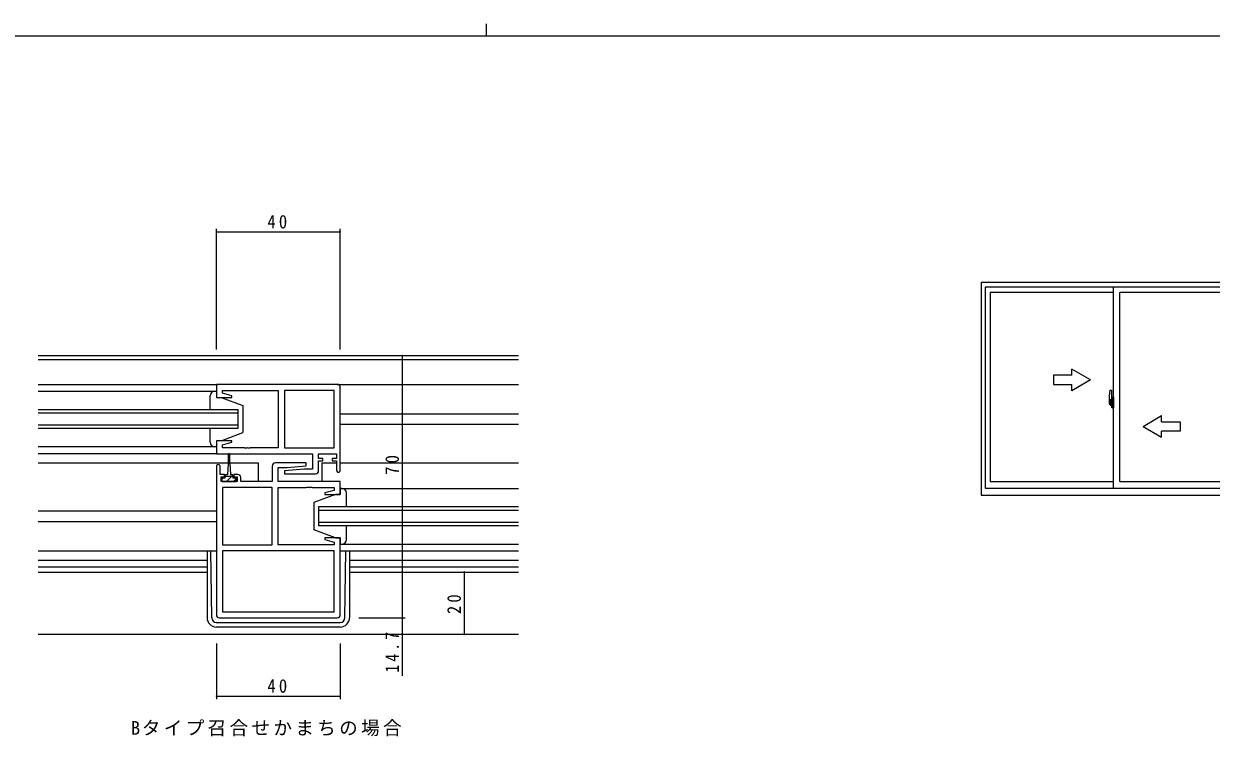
# Model space of a CAD drawing. Units: millimetres, scale not verified. Extents: x -567 to 567, y -403 to 403.
# Drawn here: x -162 to 221.4, y 172.8 to 403 of the extents above; entities that cross this region are included whole.
import ezdxf

# ---------------------------------------------------------------- set-up
doc = ezdxf.new("R2010")
doc.units = ezdxf.units.MM
doc.header["$LTSCALE"] = 2
doc.linetypes.add('USER2', pattern=[13, 10, -1, 1, -1])
for name, color, linetype, lineweight in [('0-1_YKK_ZWAK', 7, 'Continuous', 18), ('0-3_YKK_11', 7, 'Continuous', 18), ('0-4_YKK_12', 2, 'Continuous', 18), ('0-5_YKK_13', 4, 'Continuous', 18), ('0-6_YKK_D', 6, 'Continuous', 18), ('0-7_YKK_A1', 4, 'Continuous', 18)]:
    doc.layers.add(name, color=color, linetype=linetype, lineweight=lineweight)
doc.layers.add('0-2_USER1', color=7, linetype='Continuous')
doc.styles.add('ＭＳ ゴシック', font='')
doc.styles.get('ＭＳ ゴシック').set_extended_font_data('MS Gothic')

msp = doc.modelspace()

# ---------------------------------------------------------------- linework, layer by layer
at = {"layer": '0-1_YKK_ZWAK'}
for p, q in [((-12.706, 403.018), (-12.706, 399.018)), ((537.274, 399.018), (-562.726, 399.018))]:
    msp.add_line(p, q, dxfattribs=at)
at = {"layer": '0-3_YKK_11'}
for p, q in [((-99.809, 286.49), (-99.809, 282.29)), ((-60.809, 286.49), (-99.809, 286.49)), ((-97.879, 284.56), (-79.809, 284.56)), ((-97.879, 283.642), (-97.879, 284.56)), ((-79.809, 284.56), (-79.809, 266.02)), ((-77.809, 284.56), (-77.809, 266.02)), ((-61.739, 284.56), (-77.809, 284.56)), ((-61.739, 266.02), (-61.739, 284.56)), ((-61.739, 266.02), (-61.739, 284.56)), ((-59.809, 258.69), (-59.809, 285.49)), ((-99.809, 282.29), (-94.848, 282.29)), ((-94.779, 282.812), (-97.879, 283.642)), ((-94.848, 282.29), (-94.779, 282.812)), ((-99.809, 268.29), (-99.809, 264.09)), ((-94.848, 268.29), (-99.809, 268.29)), ((-97.879, 266.937), (-94.779, 267.767)), ((-97.879, 266.02), (-97.879, 266.937)), ((-90.767, 266.02), (-97.879, 266.02)), ((-94.779, 267.767), (-94.848, 268.29)), ((-90.584, 265.9), (-90.767, 266.02)), ((-90.034, 265.9), (-90.584, 265.9)), ((-89.85, 266.02), (-90.034, 265.9)), ((-89.767, 266.02), (-89.85, 266.02)), ((-89.584, 265.9), (-89.767, 266.02)), ((-89.034, 265.9), (-89.584, 265.9)), ((-88.85, 266.02), (-89.034, 265.9)), ((-79.809, 266.02), (-88.85, 266.02)), ((-77.809, 266.02), (-61.739, 266.02)), ((-99.809, 264.09), (-68.739, 264.09)), ((-70.831, 261.09), (-80.809, 261.09)), ((-70.789, 260.133), (-70.831, 261.09)), ((-68.739, 264.09), (-68.739, 259.09)), ((-66.809, 264.09), (-61.009, 264.09)), ((-66.809, 262.59), (-66.809, 264.09)), ((-65.409, 262.59), (-66.809, 262.59)), ((-66.809, 261.79), (-65.409, 261.79)), ((-66.809, 258.59), (-66.809, 261.79)), ((-65.409, 261.79), (-65.409, 262.59)), ((-62.409, 262.59), (-62.409, 261.79)), ((-61.009, 262.59), (-62.409, 262.59)), ((-62.409, 261.79), (-61.009, 261.79)), ((-61.009, 264.09), (-61.009, 262.59)), ((-61.009, 261.79), (-61.009, 258.69)), ((-99.809, 259.99), (-99.809, 212.09)), ((-98.609, 257.39), (-98.609, 259.99)), ((-97.209, 257.39), (-98.609, 257.39)), ((-97.209, 256.59), (-97.209, 257.39)), ((-94.209, 257.39), (-94.209, 256.59)), ((-92.909, 257.39), (-94.209, 257.39)), ((-81.809, 260.09), (-81.809, 255.09)), ((-79.879, 259.59), (-77.002, 259.59)), ((-79.879, 255.09), (-79.879, 259.59)), ((-71.616, 259.09), (-77.829, 258.546)), ((-77.829, 258.546), (-77.787, 257.59)), ((-77.787, 257.59), (-67.809, 257.59)), ((-77.002, 259.59), (-70.789, 260.133)), ((-68.739, 259.09), (-71.616, 259.09)), ((-98.309, 256.59), (-97.209, 256.59)), ((-98.309, 255.09), (-98.309, 256.59)), ((-93.109, 255.09), (-98.309, 255.09)), ((-97.879, 253.16), (-97.879, 234.62)), ((-81.809, 253.16), (-97.879, 253.16)), ((-94.209, 256.59), (-93.109, 256.59)), ((-93.109, 256.59), (-93.109, 255.09)), ((-91.909, 255.09), (-91.909, 256.39)), ((-81.809, 255.09), (-91.909, 255.09)), ((-81.809, 234.62), (-81.809, 253.16)), ((-81.809, 234.62), (-81.809, 253.16)), ((-59.809, 255.09), (-79.879, 255.09)), ((-79.809, 253.16), (-70.767, 253.16)), ((-79.809, 234.62), (-79.809, 253.16)), ((-70.767, 253.16), (-70.584, 253.28)), ((-70.584, 253.28), (-70.034, 253.28)), ((-70.034, 253.28), (-69.85, 253.16)), ((-69.85, 253.16), (-69.767, 253.16)), ((-69.767, 253.16), (-69.584, 253.28)), ((-69.584, 253.28), (-69.034, 253.28)), ((-69.034, 253.28), (-68.85, 253.16)), ((-68.85, 253.16), (-61.739, 253.16)), ((-61.739, 253.16), (-61.739, 252.242)), ((-59.809, 250.89), (-59.809, 255.09)), ((-61.739, 252.242), (-64.838, 251.412)), ((-64.838, 251.412), (-64.769, 250.89)), ((-64.769, 250.89), (-59.809, 250.89)), ((-97.879, 234.62), (-81.809, 234.62)), ((-61.739, 234.62), (-79.809, 234.62)), ((-64.769, 236.89), (-64.838, 236.367)), ((-64.838, 236.367), (-61.739, 235.537)), ((-59.809, 236.89), (-64.769, 236.89)), ((-61.739, 235.537), (-61.739, 234.62)), ((-59.809, 212.09), (-59.809, 236.89)), ((-61.739, 232.69), (-97.879, 232.69)), ((-97.879, 232.69), (-97.879, 213.02)), ((-61.739, 232.69), (-97.879, 232.69)), ((-61.739, 213.02), (-61.739, 232.69)), ((-98.809, 211.09), (-60.809, 211.09)), ((-97.879, 213.02), (-61.739, 213.02))]:
    msp.add_line(p, q, dxfattribs=at)
for centre, radius, start, end in [((-60.809, 285.49), 1, 0.00001, 89.99999), ((-80.809, 260.09), 1, 90.00001, 179.99999), ((-99.209, 259.99), 0.6, 359.99999, 180.00001), ((-92.909, 256.39), 1, 0.00001, 89.99999), ((-67.809, 258.59), 1, 270.00001, 359.99999), ((-60.409, 258.69), 0.6, 179.99999, 0.00001), ((-98.809, 212.09), 1, 180.00001, 269.99999), ((-60.809, 212.09), 1, 270.00001, 359.99999)]:
    msp.add_arc(centre, radius, start, end, dxfattribs=at)
at = {"layer": '0-4_YKK_12'}
for p, q in [((-157.309, 295.79), (-2.309, 295.79)), ((-2.309, 294.39), (-157.309, 294.39)), ((-157.309, 286.49), (-99.309, 286.49)), ((-60.809, 286.49), (-2.309, 286.49)), ((-92.809, 278.29), (-157.309, 278.29)), ((-157.309, 277.29), (-92.809, 277.29)), ((-92.809, 272.29), (-92.809, 278.29)), ((-59.809, 276.99), (-2.309, 276.99)), ((-92.809, 273.29), (-157.309, 273.29)), ((-157.309, 272.29), (-92.809, 272.29)), ((-59.809, 273.59), (-2.309, 273.59)), ((-99.309, 264.09), (-157.309, 264.09)), ((-157.309, 261.09), (-95.959, 261.09)), ((-95.459, 261.09), (-86.309, 261.09)), ((-86.309, 261.09), (-86.309, 255.09)), ((-65.809, 261.09), (-65.809, 255.09)), ((-65.809, 261.09), (-61.009, 261.09)), ((-59.809, 261.09), (-2.309, 261.09)), ((-157.309, 245.59), (-99.809, 245.59)), ((-66.809, 246.89), (-66.809, 240.89)), ((-2.309, 246.89), (-66.809, 246.89)), ((-66.809, 245.89), (-2.309, 245.89)), ((-157.309, 242.19), (-99.809, 242.19)), ((-2.309, 241.89), (-66.809, 241.89)), ((-66.809, 240.89), (-2.309, 240.89)), ((-59.809, 232.69), (-2.309, 232.69)), ((-157.309, 229.69), (-102.809, 229.69)), ((-102.809, 227.42), (-157.309, 227.42)), ((-56.809, 229.69), (-2.309, 229.69)), ((-2.309, 227.42), (-56.809, 227.42)), ((-157.309, 225.79), (-102.809, 225.79)), ((-56.809, 225.79), (-2.309, 225.79)), ((-157.309, 205.79), (-2.309, 205.79))]:
    msp.add_line(p, q, dxfattribs=at)
at = {"layer": '0-5_YKK_13'}
for p, q in [((-157.309, 284.289), (-99.809, 284.288)), ((-100.309, 284.29), (-99.809, 284.29)), ((-99.809, 284.29), (-99.809, 282.29)), ((-101.809, 278.29), (-101.809, 282.79)), ((-99.809, 282.29), (-98.309, 282.29)), ((-98.309, 282.29), (-91.309, 279.69)), ((-91.309, 279.69), (-91.309, 270.89)), ((-101.809, 267.79), (-101.809, 272.29)), ((-98.309, 268.29), (-91.309, 270.89)), ((-99.809, 266.29), (-157.309, 266.29)), ((-99.809, 266.29), (-100.309, 266.29)), ((-99.809, 268.29), (-99.809, 266.29)), ((-98.309, 268.29), (-99.809, 268.29)), ((-95.959, 260.89), (-96.209, 257.39)), ((-95.959, 263.84), (-95.959, 260.89)), ((-95.459, 260.89), (-95.459, 263.84)), ((-95.459, 260.89), (-95.209, 257.39)), ((-96.959, 256.19), (-96.959, 256.99)), ((-96.559, 257.39), (-96.209, 257.39)), ((-95.209, 257.39), (-94.859, 257.39)), ((-94.459, 256.99), (-94.459, 256.19)), ((-98.009, 256.19), (-98.009, 255.09)), ((-96.959, 256.19), (-98.009, 256.19)), ((-97.72, 256.19), (-98.009, 255.901)), ((-98.009, 255.09), (-93.409, 255.09)), ((-94.459, 256.69), (-96.959, 256.69)), ((-95.709, 255.956), (-96.575, 255.09)), ((-94.975, 256.69), (-95.709, 255.956)), ((-93.409, 256.19), (-94.459, 256.19)), ((-93.409, 256.011), (-94.33, 255.09)), ((-93.409, 255.09), (-93.409, 256.19)), ((-61.309, 250.89), (-68.309, 248.29)), ((-59.809, 250.89), (-61.309, 250.89)), ((-59.809, 252.89), (-59.809, 250.89)), ((-59.309, 252.89), (-59.809, 252.89)), ((-59.809, 252.89), (-2.309, 252.89)), ((-57.809, 246.89), (-57.809, 251.39)), ((-68.309, 248.29), (-68.309, 239.49)), ((-61.309, 236.89), (-68.309, 239.49)), ((-57.809, 236.39), (-57.809, 240.89)), ((-61.309, 236.89), (-59.809, 236.89)), ((-59.809, 236.89), (-59.809, 234.89)), ((-59.809, 234.89), (-59.309, 234.89)), ((-59.809, 234.89), (-2.309, 234.89)), ((-157.309, 232.69), (-99.809, 232.69)), ((-157.309, 232.69), (-99.809, 232.69)), ((-102.809, 232.69), (-102.809, 211.09)), ((-101.326, 211.072), (-101.586, 232.69)), ((-58.291, 211.072), (-58.032, 232.69)), ((-56.809, 232.69), (-56.809, 211.09)), ((-99.827, 209.59), (-59.791, 209.59)), ((-59.809, 208.09), (-99.809, 208.09))]:
    msp.add_line(p, q, dxfattribs=at)
for centre, radius, start, end in [((-100.309, 282.79), 1.5, 90, 180), ((-100.309, 267.79), 1.5, 180, 270), ((-95.709, 263.84), 0.25, 0, 180), ((-96.559, 256.99), 0.4, 90, 180), ((-94.859, 256.99), 0.4, 0, 90), ((-59.309, 251.39), 1.5, 0, 90), ((-59.309, 236.39), 1.5, 270, 0), ((-99.809, 211.09), 3, 180, 270), ((-99.827, 211.09), 1.5, 180.68752, 270), ((-59.809, 211.09), 3, 270, 0), ((-59.791, 211.09), 1.5, 270, 359.31248)]:
    msp.add_arc(centre, radius, start, end, dxfattribs=at)
at = {"layer": '0-6_YKK_D'}
for p, q in [((-99.809, 297.79), (-99.809, 336.79)), ((-99.809, 335.79), (-59.809, 335.79)), ((-59.809, 297.79), (-59.809, 336.79)), ((-53.809, 295.79), (-38.809, 295.79)), ((-39.809, 295.79), (-39.809, 225.79)), ((-54.809, 225.79), (-18.809, 225.79)), ((-53.809, 225.79), (-38.809, 225.79)), ((-53.809, 225.79), (-38.809, 225.79)), ((-39.809, 225.79), (-39.809, 211.09)), ((-19.809, 225.79), (-19.809, 205.79)), ((-53.809, 211.09), (-38.809, 211.09)), ((-39.809, 211.09), (-39.809, 192.35)), ((-54.809, 205.79), (-18.809, 205.79)), ((-99.809, 202.79), (-99.809, 184.79)), ((-59.809, 202.79), (-59.809, 184.79)), ((-99.809, 185.79), (-59.809, 185.79))]:
    msp.add_line(p, q, dxfattribs=at)
for centre, start, end in [((-99.809, 335.79), 0, 180), ((-99.809, 335.79), 180, 0), ((-59.809, 335.79), 0, 180), ((-59.809, 335.79), 180, 0), ((-39.809, 295.79), 90, 270), ((-39.809, 295.79), 270, 90), ((-39.809, 225.79), 90, 270), ((-39.809, 225.79), 90, 270), ((-39.809, 225.79), 270, 90), ((-39.809, 225.79), 270, 90), ((-19.809, 225.79), 90, 270), ((-19.809, 225.79), 270, 90), ((-39.809, 211.09), 90, 270), ((-39.809, 211.09), 270, 90), ((-19.809, 205.79), 90, 270), ((-19.809, 205.79), 270, 90), ((-99.809, 185.79), 0, 180), ((-99.809, 185.79), 180, 0), ((-59.809, 185.79), 0, 180), ((-59.809, 185.79), 180, 0)]:
    msp.add_arc(centre, 0.106, start, end, dxfattribs=at)
at = {"layer": '0-7_YKK_A1'}
for p, q in [((147.124, 319.415), (147.124, 250.665)), ((234.624, 319.415), (147.124, 319.415)), ((148.374, 317.915), (148.374, 252.915)), ((233.374, 317.915), (148.374, 317.915)), ((149.974, 316.165), (149.974, 255.115)), ((189.874, 316.165), (149.974, 316.165)), ((189.874, 252.915), (189.874, 317.915)), ((231.774, 316.165), (191.874, 316.165)), ((191.874, 255.115), (191.874, 316.165)), ((170.424, 289.415), (170.424, 286.415)), ((176.424, 289.415), (170.424, 289.415)), ((176.424, 289.415), (176.424, 291.379)), ((182.424, 287.915), (176.424, 291.379)), ((182.424, 287.915), (176.424, 284.451)), ((170.424, 286.415), (176.424, 286.415)), ((176.424, 284.451), (176.424, 286.415)), ((188.715, 284.574), (189.148, 284.589)), ((189.174, 284.564), (189.174, 281.305)), ((188.474, 282.32), (188.474, 280.103)), ((188.522, 280.053), (188.729, 280.046)), ((188.674, 280.398), (188.674, 281.457)), ((189.062, 281.457), (188.674, 281.457)), ((188.674, 280.395), (188.674, 280.398)), ((188.675, 280.358), (188.674, 280.395)), ((188.675, 280.348), (188.674, 280.395)), ((188.699, 280.405), (188.699, 281.385)), ((188.699, 281.385), (189.062, 281.385)), ((188.944, 280.218), (188.729, 280.218)), ((188.729, 280.218), (188.729, 280.046)), ((188.764, 280.149), (188.729, 280.149)), ((188.764, 280.19), (188.999, 280.19)), ((188.764, 280.101), (188.764, 280.19)), ((188.764, 279.955), (188.764, 279.97)), ((188.764, 279.955), (189.053, 279.955)), ((188.984, 280.225), (188.944, 280.225)), ((188.944, 280.225), (188.944, 280.19)), ((189.159, 281.008), (188.984, 281.008)), ((188.984, 281.008), (188.984, 280.19)), ((188.999, 280.676), (188.984, 280.676)), ((189.001, 280.765), (188.999, 280.761)), ((188.999, 280.563), (188.999, 280.761)), ((189.001, 280.567), (188.999, 280.563)), ((188.999, 280.562), (188.999, 280.563)), ((188.999, 280.488), (188.999, 280.562)), ((188.999, 280.442), (188.999, 280.488)), ((188.999, 280.488), (189.099, 280.488)), ((188.999, 280.194), (188.999, 280.249)), ((188.999, 280.249), (189.099, 280.249)), ((188.999, 280.19), (188.999, 280.194)), ((188.999, 280.194), (189.099, 280.194)), ((188.999, 280.19), (189.099, 280.19)), ((188.999, 279.97), (188.999, 279.97)), ((189.023, 279.96), (188.999, 279.97)), ((189.007, 280.77), (189.001, 280.765)), ((189.005, 280.571), (189.001, 280.567)), ((189.012, 280.575), (189.005, 280.571)), ((189.016, 280.775), (189.007, 280.77)), ((189.022, 280.579), (189.012, 280.575)), ((189.028, 280.778), (189.016, 280.775)), ((189.035, 280.582), (189.022, 280.579)), ((189.034, 279.957), (189.023, 279.96)), ((189.043, 280.781), (189.028, 280.778)), ((189.045, 279.955), (189.034, 279.957)), ((189.049, 280.584), (189.035, 280.582)), ((189.061, 280.784), (189.043, 280.781)), ((189.062, 279.955), (189.045, 279.955)), ((189.065, 280.586), (189.049, 280.584)), ((189.08, 280.785), (189.061, 280.784)), ((189.077, 279.96), (189.062, 279.955)), ((189.082, 280.587), (189.065, 280.586)), ((189.088, 279.968), (189.077, 279.96)), ((189.099, 280.786), (189.08, 280.785)), ((189.099, 280.588), (189.082, 280.587)), ((189.099, 280.149), (189.087, 280.149)), ((189.093, 279.973), (189.088, 279.968)), ((189.096, 279.979), (189.093, 279.973)), ((189.096, 279.979), (189.098, 279.987)), ((189.098, 279.987), (189.099, 279.995)), ((189.099, 281.347), (189.099, 281.008)), ((189.099, 281.18), (189.099, 281.23)), ((189.099, 281.008), (189.099, 280.786)), ((189.099, 281.008), (189.099, 280.786)), ((189.174, 280.889), (189.099, 280.889)), ((189.099, 280.786), (189.269, 280.786)), ((189.099, 280.588), (189.269, 280.588)), ((189.269, 280.563), (189.099, 280.563)), ((189.099, 280.488), (189.099, 280.562)), ((189.099, 280.562), (189.099, 279.764)), ((189.099, 280.442), (189.099, 280.488)), ((189.099, 280.249), (189.099, 280.442)), ((189.099, 280.419), (189.099, 280.149)), ((189.099, 280.194), (189.099, 280.249)), ((189.099, 280.19), (189.099, 280.194)), ((189.099, 280.047), (189.099, 279.995)), ((189.174, 281.305), (189.159, 281.305)), ((189.159, 281.305), (189.159, 281.008)), ((189.174, 281.345), (189.174, 280.786)), ((189.174, 280.786), (189.174, 281.138)), ((189.174, 280.847), (189.174, 281.082)), ((189.174, 280.563), (189.174, 279.764)), ((189.174, 280.042), (189.174, 280.563)), ((189.199, 281.163), (189.299, 281.165)), ((189.299, 280.015), (189.199, 280.017)), ((189.269, 280.786), (189.269, 280.588)), ((189.269, 280.588), (189.269, 280.563)), ((189.299, 282.27), (189.299, 281.365)), ((189.424, 281.365), (189.299, 281.365)), ((189.299, 280.998), (189.299, 281.311)), ((189.303, 280.97), (189.299, 280.998)), ((189.299, 280.191), (189.307, 280.22)), ((189.299, 280.182), (189.299, 280.191)), ((189.299, 279.869), (189.299, 280.182)), ((189.316, 280.944), (189.303, 280.97)), ((189.307, 280.22), (189.314, 280.233)), ((189.314, 280.233), (189.323, 280.244)), ((189.328, 280.931), (189.316, 280.944)), ((189.449, 281.34), (189.323, 281.336)), ((189.323, 280.244), (189.331, 280.251)), ((189.324, 281.34), (189.324, 281.365)), ((189.449, 281.34), (189.324, 281.34)), ((189.338, 280.926), (189.328, 280.931)), ((189.331, 280.251), (189.342, 280.255)), ((189.347, 280.924), (189.338, 280.926)), ((189.342, 280.255), (189.347, 280.256)), ((189.347, 280.924), (189.347, 280.256)), ((189.347, 280.924), (189.347, 280.924)), ((189.424, 282.32), (189.349, 282.32)), ((189.361, 280.932), (189.359, 280.928)), ((189.359, 280.928), (189.359, 280.924)), ((189.359, 280.924), (189.359, 279.907)), ((189.359, 279.907), (189.359, 279.902)), ((189.359, 279.902), (189.361, 279.898)), ((189.844, 280.964), (189.384, 280.948)), ((189.384, 279.882), (189.844, 279.866)), ((189.424, 282.32), (189.424, 281.365)), ((189.424, 282.295), (189.449, 282.295)), ((189.424, 279.99), (189.424, 279.933)), ((189.449, 282.325), (189.874, 282.34)), ((189.449, 282.325), (189.449, 281.34)), ((189.449, 282.295), (189.449, 281.34)), ((189.799, 280.015), (189.449, 280.015)), ((189.449, 279.908), (189.799, 279.908)), ((189.529, 281.08), (189.529, 281.01)), ((189.714, 281.105), (189.554, 281.105)), ((189.554, 280.985), (189.714, 280.985)), ((189.739, 281.08), (189.739, 281.01)), ((189.824, 279.99), (189.824, 279.933)), ((189.846, 280.964), (189.843, 280.964)), ((189.849, 280.963), (189.846, 280.964)), ((189.851, 280.962), (189.849, 280.963)), ((189.853, 280.961), (189.851, 280.962)), ((189.855, 280.959), (189.853, 280.961)), ((189.857, 280.957), (189.855, 280.959)), ((189.858, 280.955), (189.857, 280.957)), ((189.859, 280.952), (189.858, 280.955)), ((189.859, 280.95), (189.859, 280.952)), ((189.859, 280.95), (189.859, 280.944)), ((189.859, 280.95), (189.859, 279.881)), ((189.874, 280.728), (189.859, 280.728)), ((189.874, 280.403), (189.859, 280.403)), ((189.859, 279.878), (189.859, 279.881)), ((189.874, 282.34), (189.874, 278.84)), ((188.852, 279.682), (188.841, 279.699)), ((188.874, 279.652), (188.852, 279.682)), ((188.874, 279.702), (188.874, 279.652)), ((189.062, 279.652), (188.874, 279.652)), ((188.899, 279.727), (189.062, 279.727)), ((189.424, 279.815), (189.299, 279.815)), ((189.299, 278.91), (189.299, 279.815)), ((189.449, 279.84), (189.323, 279.844)), ((189.449, 279.84), (189.324, 279.84)), ((189.324, 279.84), (189.324, 279.815)), ((189.424, 278.86), (189.349, 278.86)), ((189.424, 278.86), (189.424, 279.815)), ((189.424, 278.885), (189.449, 278.885)), ((189.449, 278.885), (189.449, 279.84)), ((189.449, 279.84), (189.449, 278.855)), ((189.449, 278.855), (189.874, 278.84)), ((189.843, 279.866), (189.846, 279.866)), ((189.846, 279.866), (189.849, 279.867)), ((189.849, 279.867), (189.851, 279.868)), ((189.851, 279.868), (189.853, 279.869)), ((189.853, 279.869), (189.855, 279.871)), ((189.855, 279.871), (189.857, 279.873)), ((189.857, 279.873), (189.858, 279.875)), ((189.858, 279.875), (189.859, 279.878)), ((199.374, 272.915), (205.374, 276.379)), ((205.374, 274.415), (205.374, 276.379)), ((199.374, 272.915), (205.374, 269.451)), ((205.374, 274.415), (211.374, 274.415)), ((211.374, 274.415), (211.374, 271.415)), ((205.374, 269.451), (205.374, 271.415)), ((211.374, 271.415), (205.374, 271.415)), ((149.974, 255.115), (189.874, 255.115)), ((191.874, 255.115), (231.774, 255.115)), ((147.124, 250.665), (234.624, 250.665)), ((148.374, 252.915), (233.374, 252.915))]:
    msp.add_line(p, q, dxfattribs=at)
at = {"layer": '0-7_YKK_A1', "linetype": 'USER2'}
for p, q in [((189.321, 280.415), (188.284, 280.415)), ((188.302, 280.415), (189.628, 280.415)), ((189.015, 280.415), (190.039, 280.415))]:
    msp.add_line(p, q, dxfattribs=at)
at = {"layer": '0-7_YKK_A1'}
for points in [[(188.764, 279.97), (188.764, 280.101), (188.999, 280.101)], [(188.999, 280.562), (189.099, 280.562), (189.099, 280.563)], [(188.999, 280.249), (188.999, 280.442), (189.099, 280.442)], [(189.099, 280.19), (189.099, 280.059), (189.099, 280.047)]]:
    msp.add_lwpolyline(points, dxfattribs=at)
for centre, radius, start, end in [((201.724, 282.279), 13.25, 170.20654, 179.82143), ((188.716, 284.524), 0.05, 92, 170.20654), ((189.149, 284.564), 0.025, 0, 92), ((188.524, 280.103), 0.05, 180, 268), ((188.699, 281.41), 0.025, 180, 270), ((190.151, 280.396), 1.476, 179.91894, 190.81318), ((189.982, 280.337), 1.307, 179.5362, 192.85144), ((190.171, 280.365), 1.472, 178.42075, 189.33089), ((189.623, 280.259), 0.933, 188.62914, 193.1575), ((189.982, 280.337), 1.307, 192.85144, 209.23122), ((189.623, 280.259), 0.933, 193.1575, 216.63292), ((189.584, 280.278), 0.88, 189.9821, 192.05297), ((189.584, 280.278), 0.88, 192.05297, 218.82618), ((189.004, 280.195), 0.095, 266.91231, 356.7406), ((189.062, 281.345), 0.113, 0, 90), ((189.062, 281.347), 0.0375, 0, 90), ((189.199, 281.138), 0.025, 91, 180), ((189.199, 280.042), 0.025, 180, 269.00002), ((189.349, 282.27), 0.05, 90, 180), ((189.324, 281.311), 0.025, 91.99999, 180), ((189.384, 280.923), 0.0254, 88.99206, 157.90245), ((189.384, 279.908), 0.0256, 202.43823, 270.66726), ((189.449, 279.99), 0.025, 90, 180), ((189.449, 279.933), 0.025, 180, 270), ((189.554, 281.08), 0.025, 90, 180), ((189.554, 281.01), 0.025, 180, 270), ((189.714, 281.08), 0.025, 0, 90), ((189.714, 281.01), 0.025, 270, 0), ((189.799, 279.99), 0.025, 0, 90), ((189.799, 279.933), 0.025, 270, 0), ((188.899, 279.702), 0.025, 90, 180), ((189.062, 279.764), 0.113, 270, 0), ((189.062, 279.764), 0.0375, 270, 0), ((189.324, 279.869), 0.025, 180, 268.00001), ((189.349, 278.91), 0.05, 180, 270)]:
    msp.add_arc(centre, radius, start, end, dxfattribs=at)

# ---------------------------------------------------------------- texts
at = {"layer": '0-2_USER1', "insert": (-127.413, 172.784), "char_height": 4.399, "attachment_point": 7, "style": 'ＭＳ ゴシック'}
msp.add_mtext('\\T1.18;Bタイプ召合せかまちの場合', dxfattribs=at)
at = {"layer": '0-6_YKK_D', "color": 7, "char_height": 4.399, "attachment_point": 7, "style": 'ＭＳ ゴシック'}
for insert in [(-83.329, 336.79), (-83.329, 186.79)]:
    msp.add_mtext('\\T1.37;\\W0.9;40', dxfattribs=dict(at, insert=insert))
at = {"layer": '0-6_YKK_D', "color": 7, "char_height": 4.399, "attachment_point": 7, "rotation": 90, "style": 'ＭＳ ゴシック'}
for s, insert in [('\\T1.37;\\W0.9;70', (-40.809, 257.27)), ('\\T1.37;\\W0.9;20', (-20.809, 212.27)), ('\\T1.39;\\W0.85;14.7', (-40.809, 193.35))]:
    msp.add_mtext(s, dxfattribs=dict(at, insert=insert))

doc.saveas('drawing.dxf')
